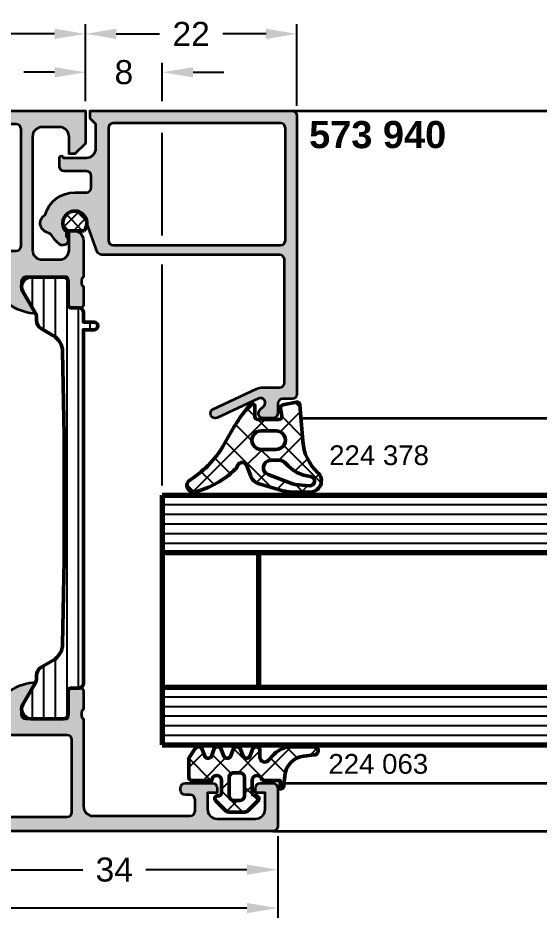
# Model space of a CAD drawing. Header units: millimetres. Extents: x 2 to 185, y 103 to 198.
# Drawn here: x 76.5 to 130.8, y 103.5 to 197.7 of the extents above; entities that cross this region are included whole.
import ezdxf

# ---------------------------------------------------------------- set-up
doc = ezdxf.new("R2010")
doc.units = ezdxf.units.MM
doc.header["$PDMODE"] = 1
doc.header["$PDSIZE"] = -0.001
for name, color, linetype, lineweight in [('S01_Bemaßung', 140, 'Continuous', 25), ('S02_Beschriftung', 40, 'Continuous', 25), ('S03_AL_Kontur', 255, 'Continuous', 35), ('S04_AL_Schraffur', 253, 'Continuous', 25), ('S05_EPDM_Kontur', 31, 'Continuous', 50), ('S06_EPDM_Schraffur', 43, 'Continuous', 25), ('S07_Isolation_Kontur', 91, 'Continuous', 50), ('S08_Isolation_Schraffur', 103, 'Continuous', 25), ('S15_Glas_Kontur', 4, 'Continuous', 70)]:
    doc.layers.add(name, color=color, linetype=linetype, lineweight=lineweight)
doc.styles.add('1_1_H_Art', font='arialbd.ttf', dxfattribs={"height": 2.825})
doc.styles.add('1_1_N_Art', font='arial.ttf', dxfattribs={"height": 2.055})
doc.styles.add('Arial', font='arial.ttf')
doc.dimstyles.new('1 zu 1', dxfattribs={"dimtxt": 2.5, "dimasz": 3.2, "dimexe": 1, "dimexo": 1, "dimgap": 1.5, "dimtad": 0, "dimdec": 1, "dimrnd": 0.5, "dimdsep": 46, "dimtxsty": 'Arial', "dimcen": 0, "dimclrd": 256, "dimclre": 256, "dimclrt": 256, "dimadec": 0, "dimazin": 0, "dimtfac": 1, "dimtdec": 1, "dimtofl": 0, "dimtmove": 0, "dimatfit": 1, "dimfxl": 1, "dimtolj": 1, "dimlwd": 25, "dimlwe": 25, "dimarcsym": 0})

# ---------------------------------------------------------------- blocks, each defined once
blk = doc.blocks.new('224063_s')
at = {"layer": 'S06_EPDM_Schraffur'}
h = blk.add_hatch(dxfattribs=at)
h.set_pattern_fill('NETZ', color=256, scale=2, angle=45, style=0)
h.set_pattern_definition([(45, (4.320099833421409e-12, 1.818989403545856e-12), (-1.414213562373095, 1.414213562373095), []), (135, (4.320099833421409e-12, 1.818989403545856e-12), (-1.414213562373095, -1.414213562373095), [])])
h.paths.add_polyline_path([(5.0094847679495, 3.818342294227651), (6.085236000004328, 3.945128000001821, 1.005856047842794), (6.093231000004273, 4.796141000001819), (3.695186160206562, 4.796141000001819, 0.2094868366643106), (1.930639566717245, 4.022909366858407), (1.323837000004332, 3.364714000001832, -0.687408682091769), (0.4525300000043202, 3.700013150313516), (0.4525300000043203, 4.519514000001819, 0.6378757550458083), (-0.2939909999956801, 4.59940900000182), (-0.6004939999956797, 3.799498000001817, -0.5769147570739377), (-1.29399099999568, 3.800261000001818), (-1.600493999995681, 4.600172000001821, 0.5768767231348246), (-2.29399099999568, 4.59940900000182), (-2.60049399999568, 3.799498000001819, -0.5769147570739347), (-3.29399099999568, 3.800261000001818), (-3.600493999995679, 4.600172000001817, 0.5768767231348269), (-4.29399099999568, 4.599409000001818), (-4.60049399999568, 3.799498000001823, -0.576919959990181), (-5.29397599999568, 3.800261000001821), (-5.60047899999568, 4.60017200000182, 0.5768760885208635), (-6.29397599999568, 4.599409000001822), (-6.947448999995683, 3.599837000001823), (-6.94744899999568, 1.597446152768239, 0.4118601971210658), (-6.649848847229139, 1.299846000001819), (-4.547469999995679, 1.299846000001819, -1), (-3.54746999999568, 1.298858248024289), (-3.54746999999568, -0.008787105263574797, -0.4649164532783466), (-3.898212754053196, -0.3044645865005782, 0.7307284619687109), (-4.161773999995802, -0.8123909999980601), (-3.120475933594172, -1.853685069182483, 0.1989118685576427), (-2.766923221593227, -2.000130999998181), (-1.128019780328598, -2.000130999998181, 0.1989118683239244), (-0.7744670686456059, -1.853685069500431), (0.2668460000043522, -0.8123759999981489, 0.7307511963891667), (0.003293423478528242, -0.3044658957444853, -0.4649253678481928), (-0.3474579999956799, -0.008789902442117416), (-0.3474579999956799, 1.298857626785266, -1), (0.65254200000432, 1.299846000001819), (2.55252100000432, 1.299846000001819), (2.55252100000432, 0.3998580000018183, 0.4151882102782498), (2.95251500000432, 0.7998520000018173), (3.030086024322536, 1.764210791182664, -0.3574582694605824)])
h.paths.add_polyline_path([(-1.14746099999568, 1.599560732747046), (-1.14746099999568, -0.2997804608543072, -0.414422944589888), (-1.647818539139398, -0.800137999998181), (-2.247139136970196, -0.800137999998181, -0.4144143522916151), (-2.74748199999568, -0.2997951369735061), (-2.747481999995679, 1.599848725597626, -0.414213562368743), (-2.247484725584057, 2.099846000001819), (-1.647746267250455, 2.099846000001819, -0.4143806302700866)], flags=16)
at = {"layer": 'S05_EPDM_Kontur'}
for points in [[(0.65254200000432, 1.299846000001819, 0.9990121152241144), (-0.3474579999956799, 1.299846000001819), (-0.3474579999956799, -0.008789902442117246, 0.4649253678481928), (0.003293423478528098, -0.3044658957444853, -0.7307511963892253), (0.2668460000043201, -0.812375999998181), (-0.7744670686456064, -1.853685069500432, -0.1989118683239242), (-1.128019780328598, -2.000130999998181), (-2.766923221593226, -2.000130999998181, -0.1989118685576425), (-3.120475933594171, -1.853685069182484), (-4.16177399999568, -0.8123909999981818, -0.7307284619689283), (-3.898212754053197, -0.304464586500578, 0.4649164532783466), (-3.54746999999568, -0.008787105263575509), (-3.54746999999568, 1.299846000001819, 0.9990127358491108), (-4.547469999995679, 1.299846000001819), (-6.647445999995681, 1.299846000001819, -0.4165708503421029), (-6.94744899999568, 1.599849000001822), (-6.947448999995682, 3.599837000001823), (-6.293975999995681, 4.59940900000182, -0.5768760885208651), (-5.60047899999568, 4.60017200000182), (-5.29397599999568, 3.80026100000182, 0.5769199599901795), (-4.600493999995681, 3.79949800000182), (-4.29399099999568, 4.599409000001819, -0.5768767231348245), (-3.600493999995681, 4.60017200000182), (-3.29399099999568, 3.800261000001819, 0.5769147570739357), (-2.600493999995679, 3.79949800000182), (-2.29399099999568, 4.59940900000182, -0.5768767231348247), (-1.60049399999568, 4.60017200000182), (-1.29399099999568, 3.800261000001818, 0.5769147570739388), (-0.6004939999956793, 3.799498000001818), (-0.2939909999956801, 4.59940900000182, -0.6378757550458082), (0.4525300000043204, 4.519514000001819), (0.4525300000043202, 3.699004000001819, 0.6866659000342986), (1.32383700000432, 3.364714000001819), (1.930639566717242, 4.022909366858404, -0.2094868366643108), (3.695186160206559, 4.796141000001819), (6.09323100000432, 4.796141000001819, -1.005856047842622), (6.085236000004323, 3.94512800000182), (5.009484767949501, 3.818342294227651, 0.3574582694605822), (3.030086024322536, 1.764210791182667), (2.95251500000432, 0.7998520000018177, -0.4151882102782499), (2.55252100000432, 0.3998580000018184), (2.55252100000432, 1.299846000001819)], [(-2.247481999995681, -0.800137999998181), (-1.64746099999568, -0.800137999998181, 0.4140042111518522), (-1.14746099999568, -0.3001379999981809), (-1.14746099999568, 1.599846000001819, 0.4140465142101968), (-1.647460999995681, 2.099846000001819), (-2.247481999995679, 2.099846000001819, 0.4142167556282234), (-2.747481999995679, 1.599846000001819), (-2.74748199999568, -0.3001379999981806, 0.4140128009583825)]]:
    blk.add_lwpolyline(points, format="xyb", close=True, dxfattribs=at)
blk = doc.blocks.new('224378_s_8')
at = {"layer": 'S06_EPDM_Schraffur'}
h = blk.add_hatch(dxfattribs=at)
h.set_pattern_fill('NETZ', color=256, scale=2, angle=45, style=0)
h.set_pattern_definition([(45, (0, 0), (-1.414213562373095, 1.414213562373095), []), (135, (0, 0), (-1.414213562373095, -1.414213562373095), [])])
edge = h.paths.add_edge_path(flags=16)
edge.add_line((-0.164506756735267, -8.898610062468471), (1.312058528250102, -9.02879505891238))
edge.add_arc((1.354402743050796, -8.548524679816852), 0.482133456175413, 264.9614060860426, 444.1942468849379)
edge.add_arc((1.788147778703211, -4.282644851878048), 3.805740779663171, 219.7107994912026, 264.19424688493814, ccw=False)
edge.add_arc((-1.831880451483197, -7.289203000000025), 0.900000000000025, 39.71079949120138, 89.99999999999888)
edge.add_line((-1.831880451483179, -6.389203), (-2.724599748853934, -6.389202999999998))
edge.add_arc((-2.724599748853935, -7.159202999999999), 0.7700000000000005, 89.99999999999993, 249.447227364939)
edge.add_line((-2.99492361832416, -7.880191908094046), (-0.4540742874858088, -8.832844875625497))
edge.add_arc((-0.06789733109976337, -7.802860721205427), 1.100000000000008, 249.4472273649386, 264.9614060860424)
edge = h.paths.add_edge_path()
edge.add_arc((-7.106222588086673, -6.603951089656411), 0.9999999999999981, 313.9554304623681, 340.5908816210754)
edge.add_arc((-5.689991462348253, -7.10293815013273), 0.501565412505601, 16.21949341422419, 160.5908816210756, ccw=False)
edge.add_line((-5.208388999999999, -6.962842), (-4.809097000000003, -8.023084999999998))
edge.add_arc((-3.530084106027413, -7.537366235916185), 1.368136214245953, 200.7948065589327, 253.1264479161749)
edge.add_line((-3.927199999999999, -8.846601), (-1.450207000000001, -9.565351))
edge.add_arc((-0.5357365995927568, -6.217129211815003), 3.470856559424161, 254.7238748318921, 269.1174250522471)
edge.add_line((-0.589198999999997, -9.687574000000001), (1.283889999999998, -9.686598))
edge.add_arc((1.381176604735675, -8.525821815111122), 1.164845927522681, 265.209141032843, 406.8529737836414)
edge.add_arc((5.597147255102664, -4.027942672077469), 5.000000000000002, 184.3739810741781, 226.8529737836415, ccw=False)
edge.add_line((0.6117098113462458, -4.409273885580231), (0.3208993940556591, -0.6072847169584201))
edge.add_arc((0.02177314743027418, -0.6301645897685859), 0.2999999999999999, 4.373981074178115, 101.4394164137661)
edge.add_line((-0.03772635278444558, -0.3361241002536238), (-1.473685988328556, -0.6266925208963805))
edge.add_arc((-1.414186488113836, -0.9207330104113427), 0.3, 101.4394164137662, 188.9325514570444)
edge.add_line((-1.71054803132498, -0.9673145057234206), (-1.581707, -1.787029))
edge.add_arc((-1.868758854211871, -1.846154545567499), 0.2930778004986527, -91.16272792492452, 11.638733974823424, ccw=False)
edge.add_line((-1.874706, -2.139172), (-4.072708, -2.139172))
edge.add_arc((-4.076622919135959, -1.843066051712089), 0.2961318274068569, 180.9848550183428, 270.7574831788943, ccw=False)
edge.add_line((-4.372711, -1.848156), (-4.372710999999999, -0.7990531064777886))
edge.add_arc((-4.672710999999999, -0.7990531064777886), 0.2999999999999998, 0, 140.7032694711882)
edge.add_arc((11.51231980934353, -14.04480510928554), 21.21423363212921, 140.7032694711885, 152.9845319991142)
edge.add_arc((-16.92463388070737, 0.6810423653327762), 10.81061697889412, 302.45192504355396, 331.91348550750234, ccw=False)
edge.add_arc((-10.76146025027532, -9.011138990564021), 0.6751606889195143, 122.4519250435539, 284.5455045181278)
edge.add_arc((-12.96178949557896, -0.5308870950376852), 9.436217759805226, 284.545504518128, 313.9554304623682)
edge = h.paths.add_edge_path(flags=16)
edge.add_line((-2.191143, -3.317181), (-3.691143, -3.317181))
edge.add_arc((-3.717307442172203, -4.287182), 0.9703538107490393, 88.45489984488933, 271.5451001551107)
edge.add_line((-3.691143, -5.257183), (-2.191143000000001, -5.257183))
edge.add_arc((-2.164978962858655, -4.287182), 0.9703537998279469, 268.4549237517581, 451.5450762482419)
at = {"layer": 'S05_EPDM_Kontur'}
for points in [[(-6.412123991510444, -7.323831036752387, 0.1167451748392793), (-6.163052804110888, -6.93626232719596, -0.7290213320469126), (-5.208388999999999, -6.962842), (-4.809097000000003, -8.023084999999998, 0.232392888354235), (-3.927199999999999, -8.846601), (-1.450207000000001, -9.565351, 0.06288641343586611), (-0.589198999999997, -9.687574000000001), (1.283889999999998, -9.686598, 0.7109508974955993), (2.177783089369847, -7.67594879900521, -0.1875016784359854), (0.6117098113462458, -4.409273885580231), (0.3208993940556591, -0.60728471695842, 0.4508106504087874), (-0.03772635278444558, -0.3361241002536238), (-1.473685988328556, -0.6266925208963805, 0.4014558848682083), (-1.71054803132498, -0.9673145057234206), (-1.581707, -1.787029, -0.4812753553426265), (-1.874706, -2.139172), (-4.072708, -2.139172, -0.41305172572927), (-4.372711, -1.848156), (-4.372710999999999, -0.7990531064777886, 0.7047904934950746), (-4.904873905330836, -0.6090520923006407, 0.05363846905389252), (-7.387100000000009, -4.40864200000001, -0.1292631261023754), (-11.12374591125531, -8.44141005878105, 0.8547870980889478), (-10.59189443223657, -9.664659754744566, 0.1290340701791967)], [(-2.191143, -3.317181), (-3.691143, -3.317181, 1.02733734596278), (-3.691143, -5.257183), (-2.191143000000001, -5.257183, 1.027336917146778)], [(-0.164506756735267, -8.898610062468471), (1.312058528250102, -9.02879505891238, 0.993327583110394), (1.403173528208197, -8.068864299882488, -0.1965703499222237), (-1.139529223543036, -6.714181455038625, 0.223018928386005), (-1.831880451483179, -6.389203), (-2.724599748853934, -6.389202999999998, 0.8349977907423911), (-2.99492361832416, -7.880191908094046), (-0.454074287485809, -8.832844875625497, 0.06779696395073043)]]:
    blk.add_lwpolyline(points, format="xyb", close=True, dxfattribs=at)
blk = doc.blocks.new('587290_s')
at = {"layer": 'S04_AL_Schraffur'}
h = blk.add_hatch(color=256, dxfattribs=at)
h.dxf.hatch_style = 1
h.paths.add_polyline_path([(-20.20000000000017, 11.6999999999997, -0.3178372451957793), (-20.40000000000018, 11.98284271247432), (-20.40000000000018, 12.41715728752508, -0.3178372451957834), (-20.20000000000019, 12.6999999999997), (-20.20000000000022, 14.59999999999966, 0.4142135623730959), (-20.50000000000026, 14.8999999999997), (-21.49000000000018, 14.89999999999968, 0.414213562373095), (-21.79000000000022, 14.59999999999964), (-21.79000000000017, 11.89999999999968, -0.4142135623730957), (-21.99000000000017, 11.69999999999967), (-26.20000000000017, 11.69999999999961, -0.4142135623730955), (-26.70000000000018, 12.1999999999996), (-26.70000000000019, 12.8999999999996), (-25.31850454237787, 15.29282032302718, 0.6105378334010382), (-25.4516520794051, 15.49933548774898, 0.2842929205727157), (-29.63288879625711, 12.30684630545194, -0.6886036573143335), (-30.56711120374326, 12.30684630545192, 0.2842929205727156), (-34.74834792059536, 15.49933548774884, 0.6105378334010355), (-34.88149545762259, 15.29282032302704), (-33.5000000000002, 12.8999999999995), (-33.50000000000019, 12.19999999999949, -0.4142135623730935), (-34.00000000000018, 11.69999999999949), (-38.21000000000016, 11.69999999999942, -0.4142135623730958), (-38.41000000000017, 11.89999999999942), (-38.41000000000022, 14.59999999999938, 0.4142135623730934), (-38.71000000000026, 14.89999999999942), (-39.70000000000017, 14.8999999999994, 0.4142135623730972), (-40.00000000000021, 14.59999999999936), (-40.00000000000018, 12.6999999999994, -0.3178372451957927), (-39.80000000000017, 12.41715728752478), (-39.80000000000017, 11.98284271247402, -0.3178372451957778), (-40.00000000000017, 11.6999999999994), (-40.00000000000018, 11.39999999999939, -0.4142135623730898), (-40.20000000000017, 11.1999999999994), (-42.00000000000016, 11.1999999999994, 0.4142135623730855), (-42.50000000000017, 10.6999999999994), (-42.50000000000018, 10.50000000000002, 0.4142135623731049), (-42.00000000000017, 10), (-33.10000000000018, 10, -0.4142135623730954), (-32.60000000000018, 9.500000000000005), (-32.60000000000017, 1.699999999999999, -0.4142135623730945), (-33.10000000000017, 1.199999999999999), (-33.5, 1.199999999999999, 0.4142135623730948), (-34, 0.7000000000000028), (-34, 0.4999999999999929, 0.414213562373095), (-33.5, -3.552713678800501e-15), (-0.4999999999999964, 3.552713678800501e-15, 0.414213562373094), (3.552713678800501e-15, 0.5000000000000036), (0, 4.499999999999999, 0.4142135623730941), (-0.5, 5.000000000000001), (-1.799999999999997, 5, 0.4142135623730951), (-2.299999999999997, 4.5), (-2.299999999999994, 4.000000000000002), (-1.299999999999983, 4.000000000000001), (-1.299999999999983, 2.299999999999999, -0.4142135623730952), (-2.299999999999983, 1.299999999999999), (-6.300000000000011, 1.299999999999995, -0.4142135623730953), (-7.300000000000011, 2.299999999999999), (-7.30000000000001, 4.000000000000002), (-6.299999999999997, 4.000000000000002), (-6.299999999999997, 4.5, 0.4142135623730951), (-6.799999999999997, 5), (-9.599999999999998, 4.999999999999998, 0.4142135623730961), (-10.1, 4.499999999999999), (-10.1, 4.300000000000001, 0.4142135623730943), (-9.6, 3.800000000000001), (-9.099999999999993, 3.799999999999999, -0.4142135623730946), (-8.599999999999994, 3.300000000000002), (-8.599999999999993, 2.100000000000001, -0.4142135623730951), (-9.099999999999993, 1.600000000000001), (-19.20000000000003, 1.6, -0.4142135623730905), (-20.20000000000003, 2.599999999999985)])
h.paths.add_polyline_path([(-21.40000000000043, 9.500000000000018), (-21.40000000000017, 2.00000000000002, -0.4142135623731053), (-21.90000000000017, 1.500000000000002), (-30.90000000000017, 1.5, -0.4142135623730952), (-31.40000000000017, 1.999999999999998), (-31.40000000000014, 9.500000000000002, -0.4142135623730939), (-30.90000000000014, 10), (-21.90000000000043, 10, -0.4142135623730847)], flags=16)
at = {"layer": 'S03_AL_Kontur'}
for points in [[(-0.4999999999999982, 5.000000000000001, -0.414213562373095), (2.220446049250313e-15, 4.500000000000001), (2.220446049250313e-15, 0.5000000000000027, -0.4142135623730951), (-0.4999999999999982, 2.081668171172169e-15), (-33.50000000000001, -4.093947403305265e-15, -0.4142135623730951), (-34, 0.4999999999999959), (-34, 0.7000000000000001, -0.4142135623730949), (-33.50000000000001, 1.2), (-33.10000000000017, 1.2, 0.4142135623730955), (-32.60000000000017, 1.700000000000001), (-32.60000000000018, 9.500000000000002, 0.414213562373095), (-33.10000000000017, 10), (-42.00000000000017, 10, -0.4142135623730963), (-42.50000000000018, 10.50000000000001), (-42.50000000000017, 10.69999999999938, -0.4142135623730924), (-42.00000000000017, 11.1999999999994), (-40.20000000000017, 11.1999999999994, 0.4142135623730983), (-40.00000000000018, 11.3999999999994), (-40.00000000000017, 11.6999999999994, 0.3178372451957788), (-39.80000000000017, 11.98284271247402), (-39.80000000000017, 12.41715728752478, 0.317837245195788), (-40.00000000000018, 12.6999999999994), (-40.00000000000021, 14.59999999999936, -0.4142135623730994), (-39.70000000000017, 14.8999999999994), (-38.71000000000026, 14.89999999999942, -0.4142135623730908), (-38.41000000000022, 14.59999999999938), (-38.41000000000017, 11.89999999999942, 0.4142135623730918), (-38.21000000000017, 11.69999999999942), (-34.00000000000018, 11.69999999999949, 0.4142135623730989), (-33.50000000000019, 12.1999999999995), (-33.5000000000002, 12.8999999999995), (-34.88149545762259, 15.29282032302703, -0.6105378334010535), (-34.74834792059536, 15.49933548774884, -0.2842929205727155), (-30.56711120374326, 12.30684630545192, 0.6886036573143335), (-29.63288879625711, 12.30684630545194, -0.2842929205727157), (-25.4516520794051, 15.49933548774898, -0.6105378334010396), (-25.31850454237787, 15.29282032302718), (-26.70000000000019, 12.8999999999996), (-26.70000000000018, 12.1999999999996, 0.4142135623730911), (-26.20000000000018, 11.69999999999961), (-21.99000000000017, 11.69999999999967, 0.4142135623731015), (-21.79000000000017, 11.89999999999968), (-21.79000000000022, 14.59999999999964, -0.4142135623730994), (-21.49000000000017, 14.89999999999968), (-20.50000000000026, 14.8999999999997, -0.4142135623730908), (-20.20000000000022, 14.59999999999966), (-20.20000000000019, 12.6999999999997, 0.317837245195784), (-20.40000000000018, 12.41715728752508), (-20.40000000000018, 11.98284271247432, 0.317837245195781), (-20.20000000000017, 11.6999999999997), (-20.20000000000003, 2.599999999999987, 0.4142135623730906), (-19.20000000000003, 1.6), (-9.099999999999993, 1.600000000000001, 0.414213562373095), (-8.599999999999993, 2.100000000000001), (-8.599999999999994, 3.300000000000001, 0.414213562373095), (-9.099999999999993, 3.799999999999999), (-9.599999999999998, 3.800000000000002, -0.4142135623730947), (-10.1, 4.300000000000001), (-10.1, 4.499999999999999, -0.414213562373095), (-9.6, 4.999999999999998), (-6.799999999999997, 5, -0.414213562373095), (-6.299999999999997, 4.5), (-6.299999999999997, 4.000000000000002), (-7.300000000000009, 4.000000000000001), (-7.300000000000011, 2.299999999999999, 0.4142135623730954), (-6.30000000000001, 1.299999999999998), (-2.299999999999984, 1.299999999999999, 0.4142135623730956), (-1.299999999999985, 2.300000000000001), (-1.299999999999986, 4.000000000000002), (-2.299999999999998, 4.000000000000002), (-2.299999999999998, 4.5, -0.414213562373095), (-1.799999999999997, 5)], [(-21.90000000000017, 1.500000000000001, 0.414213562373095), (-21.40000000000017, 2.000000000000001), (-21.40000000000043, 9.500000000000002, 0.414213562373095), (-21.90000000000043, 10), (-30.90000000000014, 10, 0.414213562373095), (-31.40000000000014, 9.5), (-31.40000000000017, 2, 0.4142135623730963), (-30.90000000000017, 1.499999999999999)]]:
    blk.add_lwpolyline(points, format="xyb", close=True, dxfattribs=at)
blk = doc.blocks.new('511130_s')
at = {"layer": 'S04_AL_Schraffur'}
h = blk.add_hatch(color=256, dxfattribs=at)
h.dxf.hatch_style = 1
edge = h.paths.add_edge_path()
edge.add_line((5.551115123125783e-16, -3.399999999999999), (-1.1, -4.500000000000001))
edge.add_line((-1.099999999999999, -4.500000000000001), (-1.699999999999999, -4.5))
edge.add_line((-1.699999999999999, -4.5), (-1.7, -2.7))
edge.add_arc((-2.7, -2.7), 1, 0, 90)
edge.add_line((-2.7, -1.7), (-4.500000000000001, -1.700000000000002))
edge.add_arc((-4.5, -2.700000000000001), 0.9999999999999991, 90.00000000000006, 180)
edge.add_line((-5.5, -2.700000000000001), (-5.5, -14.5))
edge.add_arc((-4.499999999999999, -14.5), 1.000000000000001, 179.9999999999999, 269.9999999999999)
edge.add_line((-4.500000000000001, -15.5), (-2.700000000000002, -15.5))
edge.add_arc((-2.700000000000003, -14.5), 1, 270, 360.0000000000001)
edge.add_line((-1.700000000000002, -14.5), (-1.699999999999999, -12.5))
edge.add_line((-1.699999999999999, -12.5), (-1.199999999999996, -12.5))
edge.add_arc((-1.199999999999996, -13.5), 1, 0, 90, ccw=False)
edge.add_line((-0.1999999999999963, -13.5), (-0.1999999999999968, -17.3))
edge.add_arc((-0.09999999999999384, -17.58284271247462), 0.3000000000000038, 109.471220634491, 180)
edge.add_line((-0.3999999999999968, -17.58284271247462), (-0.3999999999999951, -18.01715728752539))
edge.add_arc((-0.09999999999999548, -18.01715728752539), 0.2999999999999996, 180, 250.5287793655094)
edge.add_line((-0.1999999999999948, -18.3), (-0.1999999999999941, -20.19999999999996))
edge.add_arc((-0.5000000000000338, -20.19999999999996), 0.3000000000000397, -90, 0, ccw=False)
edge.add_line((-0.5000000000000336, -20.5), (-1.489999999999954, -20.5))
edge.add_arc((-1.489999999999954, -20.19999999999996), 0.3000000000000398, 180, 270.00000000000006, ccw=False)
edge.add_line((-1.789999999999994, -20.19999999999996), (-1.789999999999996, -17.5))
edge.add_arc((-1.989999999999996, -17.50000000000001), 0.2, 1.017777498068326e-12, 90.0000000000002)
edge.add_line((-1.989999999999996, -17.3), (-6.19999999999999, -17.3))
edge.add_arc((-6.199999999999989, -17.8), 0.5000000000000036, 90.0000000000002, 180)
edge.add_line((-6.69999999999999, -17.8), (-6.69999999999999, -18.5))
edge.add_line((-6.69999999999999, -18.5), (-5.318504542377629, -20.89282032302755))
edge.add_arc((-5.438119784648292, -20.96188021535171), 0.1381197846482999, -95.6225775507931, 30.00000000000091, ccw=False)
edge.add_arc((-4.96177675882619, -16.12339113815219), 5.000000000000004, 205.0787776641433, 264.37742244920645, ccw=False)
edge.add_arc((-10.39613192002033, -18.66657496595597), 1.000000000000001, 25.0787776641433, 143.8053270726162)
edge.add_arc((-15.2382232411738, -15.12339113815219), 5.000000000000002, 275.62257755079344, 323.8053270726163, ccw=False)
edge.add_arc((-14.7618802153517, -19.96188021535171), 0.1381197846482951, 150.0000000000003, 275.62257755079395, ccw=False)
edge.add_line((-14.88149545762236, -19.89282032302756), (-13.5, -17.5))
edge.add_line((-13.5, -17.5), (-13.5, -16.8))
edge.add_arc((-14, -16.8), 0.5000000000000018, 4.071109992273287e-13, 90)
edge.add_line((-14, -16.3), (-18.21, -16.3))
edge.add_arc((-18.21, -16.5), 0.1999999999999957, 90, 180.000000000001)
edge.add_line((-18.41, -16.5), (-18.41, -19.19999999999996))
edge.add_arc((-18.71000000000004, -19.19999999999996), 0.3000000000000398, -90, 0, ccw=False)
edge.add_line((-18.71000000000004, -19.5), (-19.69999999999996, -19.5))
edge.add_arc((-19.69999999999996, -19.19999999999996), 0.3000000000000398, 180, 270, ccw=False)
edge.add_line((-20, -19.19999999999996), (-20, -17.3))
edge.add_arc((-20.1, -17.01715728752538), 0.3000000000000021, 289.4712206344901, 360)
edge.add_line((-19.8, -17.01715728752538), (-19.8, -16.58284271247462))
edge.add_arc((-20.1, -16.58284271247462), 0.2999999999999972, 0, 70.52877936550966)
edge.add_line((-20, -16.3), (-20, -13.3))
edge.add_arc((-20.3, -13.3), 0.2999999999999972, 0, 90)
edge.add_line((-20.3, -13.00000000000001), (-27.86769096001073, -13.00000000000001))
edge.add_arc((-27.86769096001073, -13.2), 0.1999999999999993, 90, 189.0000000000005)
edge.add_line((-28.06522862812976, -13.23128689300805), (-27.5915806127587, -16.22178276747988))
edge.add_arc((-28.08542478305627, -16.3), 0.5000000000000018, -90, 8.999999999999773, ccw=False)
edge.add_line((-28.08542478305627, -16.8), (-29.6, -16.8))
edge.add_arc((-29.6, -16.6), 0.1999999999999993, 180, 270, ccw=False)
edge.add_line((-29.8, -16.6), (-29.8, -14.05))
edge.add_arc((-30, -14.05), 0.1999999999999993, 0, 90)
edge.add_line((-30, -13.85), (-31.8, -13.85))
edge.add_arc((-31.8, -13.65000000000001), 0.1999999999999957, 179.999999999999, 270, ccw=False)
edge.add_line((-32, -13.65), (-32, -8.700000000000003))
edge.add_arc((-32.525, -8.200000000000003), 0.724999999999999, 316.3971810272963, 403.6028189727036)
edge.add_line((-32, -7.700000000000004), (-32, -1.900000000000004))
edge.add_arc((-32.5, -1.900000000000005), 0.5, 1.017777498068325e-13, 90)
edge.add_line((-32.5, -1.400000000000006), (-39.5, -1.400000000000004))
edge.add_arc((-39.5, -1.900000000000004), 0.5, 90, 180)
edge.add_line((-40, -1.900000000000004), (-40, -4.000000000000005))
edge.add_arc((-40.5, -4.000000000000005), 0.5, -90, 0, ccw=False)
edge.add_line((-40.5, -4.500000000000006), (-41.99999999999999, -4.500000000000006))
edge.add_arc((-42, -4.000000000000003), 0.5000000000000036, 180.0000000000004, 270.0000000000008, ccw=False)
edge.add_line((-42.5, -4.000000000000006), (-42.5, -3.500000000000006))
edge.add_line((-42.5, -3.500000000000006), (-41.2, -3.500000000000006))
edge.add_line((-41.2, -3.500000000000006), (-41.2, -1.300000000000006))
edge.add_line((-41.2, -1.300000000000006), (-47.8, -1.300000000000006))
edge.add_line((-47.8, -1.300000000000006), (-47.8, -3.500000000000006))
edge.add_line((-47.8, -3.500000000000006), (-46.5, -3.500000000000006))
edge.add_line((-46.5, -3.500000000000006), (-46.5, -4.000000000000005))
edge.add_arc((-47, -4.000000000000005), 0.5, -90, 0, ccw=False)
edge.add_line((-47, -4.500000000000006), (-48.5, -4.500000000000006))
edge.add_arc((-48.5, -4.000000000000006), 0.5, 180, 270, ccw=False)
edge.add_line((-49, -4.000000000000006), (-49, -0.5000000000000062))
edge.add_arc((-48.5, -0.5000000000000024), 0.5, 90.0000000000008, 180.0000000000004, ccw=False)
edge.add_line((-48.50000000000001, -5.967448757360216e-15), (0, 0))
edge.add_line((0, 0), (5.551115123125783e-16, -3.399999999999999))
edge = h.paths.add_edge_path(flags=16)
edge.add_arc((-29.7, -1.9), 0.4999999999999982, 90, 180.0000000000002)
edge.add_line((-30.2, -1.900000000000002), (-30.2, -11.85))
edge.add_arc((-29.9, -11.85), 0.2999999999999972, 180, 270)
edge.add_line((-29.9, -12.15), (-29.70919107027986, -12.15000000000001))
edge.add_arc((-29.70919107027986, -11.85000000000002), 0.2999999999999883, 270.0000000000007, 310.0000000000018)
edge.add_line((-29.5163547873739, -12.0798133329357), (-29.14464419713559, -11.76791111376205))
edge.add_arc((-27.85906897776252, -13.3), 1.999999999999998, 90.00000000000011, 129.9999999999999, ccw=False)
edge.add_line((-27.85906897776252, -11.30000000000001), (-19.6, -11.30000000000001))
edge.add_arc((-19.6, -12.30000000000001), 1, 0, 90, ccw=False)
edge.add_line((-18.6, -12.30000000000001), (-18.6, -14.1))
edge.add_arc((-18.1, -14.1), 0.5, 180, 270)
edge.add_line((-18.1, -14.6), (-7.200000000000003, -14.6))
edge.add_arc((-7.200000000000001, -14.1), 0.5, 269.9999999999999, 360)
edge.add_line((-6.700000000000001, -14.1), (-6.699999999999999, -1.900000000000002))
edge.add_arc((-7.199999999999999, -1.900000000000001), 0.5, 0, 90)
edge.add_line((-7.199999999999999, -1.400000000000001), (-29.7, -1.400000000000002))
at = {"layer": 'S03_AL_Kontur'}
for points in [[(5.551115123125783e-16, -3.399999999999999), (-1.099999999999999, -4.500000000000001), (-1.699999999999999, -4.5), (-1.7, -2.7, 0.414213562373095), (-2.7, -1.7), (-4.500000000000001, -1.700000000000002, 0.414213562373095), (-5.5, -2.700000000000001), (-5.5, -14.5, 0.414213562373095), (-4.500000000000001, -15.5), (-2.700000000000002, -15.5, 0.414213562373095), (-1.700000000000002, -14.5), (-1.699999999999999, -12.5), (-1.199999999999996, -12.5, -0.414213562373095), (-0.1999999999999963, -13.5), (-0.1999999999999968, -17.3, 0.3178372451957812), (-0.3999999999999968, -17.58284271247462), (-0.3999999999999951, -18.01715728752539, 0.3178372451957824), (-0.1999999999999948, -18.3), (-0.1999999999999941, -20.19999999999996, -0.4142135623730951), (-0.5000000000000336, -20.5), (-1.489999999999954, -20.5, -0.414213562373095), (-1.789999999999994, -20.19999999999996), (-1.789999999999996, -17.5, 0.414213562373095), (-1.989999999999996, -17.3), (-6.19999999999999, -17.3, 0.414213562373095), (-6.69999999999999, -17.8), (-6.69999999999999, -18.5), (-5.318504542377629, -20.89282032302755, -0.6105378334010336), (-5.451652079404859, -21.09933548774936, -0.2646719147936072), (-9.490406059821304, -18.24271099465534, 0.5699652493473596), (-11.20314714021257, -18.07604432798868, -0.2133901248928144), (-14.74834792059513, -20.09933548774936, -0.6105378334010351), (-14.88149545762236, -19.89282032302756), (-13.5, -17.5), (-13.5, -16.8, 0.4142135623730937), (-14, -16.3), (-18.21, -16.3, 0.414213562373095), (-18.41, -16.5), (-18.41, -19.19999999999996, -0.414213562373095), (-18.71000000000004, -19.5), (-19.69999999999996, -19.5, -0.414213562373095), (-20, -19.19999999999996), (-20, -17.3, 0.3178372451957844), (-19.8, -17.01715728752538), (-19.8, -16.58284271247462, 0.3178372451957838), (-20, -16.3), (-20, -13.3, 0.414213562373095), (-20.3, -13.00000000000001), (-27.86769096001073, -13.00000000000001, 0.4610063144273195), (-28.06522862812976, -13.23128689300805), (-27.5915806127587, -16.22178276747988, -0.4610063144273173), (-28.08542478305627, -16.8), (-29.6, -16.8, -0.414213562373095), (-29.8, -16.6), (-29.8, -14.05, 0.414213562373095), (-30, -13.85), (-31.8, -13.85, -0.4142135623731015), (-32, -13.65), (-32, -8.700000000000003, 0.4000000000000009), (-32, -7.700000000000004), (-32, -1.900000000000004, 0.414213562373095), (-32.5, -1.400000000000006), (-39.5, -1.400000000000004, 0.414213562373095), (-40, -1.900000000000004), (-40, -4.000000000000005, -0.414213562373095), (-40.5, -4.500000000000006), (-41.99999999999999, -4.500000000000006, -0.414213562373095), (-42.5, -4.000000000000006), (-42.5, -3.500000000000006), (-41.2, -3.500000000000006), (-41.2, -1.300000000000006), (-47.8, -1.300000000000006), (-47.8, -3.500000000000006), (-46.5, -3.500000000000006), (-46.5, -4.000000000000005, -0.414213562373095), (-47, -4.500000000000006), (-48.5, -4.500000000000006, -0.414213562373095), (-49, -4.000000000000006), (-49, -0.500000000000006, -0.414213562373095), (-48.50000000000001, -5.967448757360216e-15), (0, 0)], [(-29.7, -1.400000000000002, 0.414213562373095), (-30.2, -1.900000000000002), (-30.2, -11.85, 0.414213562373095), (-29.9, -12.15), (-29.70919107027986, -12.15000000000001, 0.1763269807084703), (-29.5163547873739, -12.0798133329357), (-29.14464419713559, -11.76791111376205, -0.1763269807084643), (-27.85906897776252, -11.30000000000001), (-19.6, -11.30000000000001, -0.414213562373095), (-18.6, -12.30000000000001), (-18.6, -14.1, 0.414213562373095), (-18.1, -14.6), (-7.200000000000002, -14.6, 0.414213562373095), (-6.700000000000001, -14.1), (-6.699999999999999, -1.900000000000002, 0.414213562373095), (-7.199999999999999, -1.400000000000001)]]:
    blk.add_lwpolyline(points, format="xyb", close=True, dxfattribs=at)
blk = doc.blocks.new('30065155_s')
at = {"layer": 'S08_Isolation_Schraffur'}
h = blk.add_hatch(dxfattribs=at)
h.set_pattern_fill('LINIE', color=256, scale=1.2, angle=90)
h.set_pattern_definition([(90, (-1.77635683940025e-14, 23.5), (-1.2, 7.347880794884119e-17), [])])
h.paths.add_polyline_path([(-2.220446049250313e-14, 30.8, -0.4142135623730949), (-0.5000000000000242, 30.3), (-7.900000000000016, 30.3, -0.4627606305581523), (-8.097353419466575, 30.53242881164731), (-7.606616451333625, 33.5189279708817, 0.4627606305581504), (-8.100000000000017, 34.09999999999999), (-9.600000000000021, 34.09999999999999, 0.414213562373095), (-9.800000000000018, 33.9), (-9.800000000000018, 31.35, -0.4142135623730952), (-10.00000000000002, 31.15), (-11.80000000000002, 31.15, 0.4142135623730899), (-12.00000000000002, 30.95), (-12.00000000000002, 29.45, 0.414213562373096), (-11.50000000000001, 28.95), (-10.10000000000002, 28.95, -0.4142135623730935), (-9.800000000000018, 28.65), (-9.800000000000018, 27.25, -0.4142135623730951), (-10.10000000000002, 26.95), (-11.10000000000002, 26.95, 0.4142135623731051), (-11.60000000000002, 26.44999999999998), (-11.59999999999998, 25.42970143555172, 0.01077801175281386), (-9.871719299123669, 9.31386104999251, 0.3459938938897501), (-8.900000000000018, 8.549999999999997), (-0.5000000000000155, 8.549999999999997, -0.4142135623730929), (-1.554312234475219e-14, 8.05), (0, 3.710000000000001, 0.4142135623730986), (0.500000000000003, 3.210000000000001), (1.299999999999995, 3.210000000000008, -0.4142135623730996), (1.6, 2.910000000000004), (1.600000000000002, 0.5100000000000051, 0.414213562373097), (2.099999999999997, 0.01000000000000512), (5.443449007382988, 0.00999999999999801, 0.577350269189627), (6.309474411167426, 1.509999999999998), (4.899999999999984, 3.951281292110224), (4.900000000000055, 4.53149545762227, 0.267949192431155), (4.400000000000054, 5.397520861406832), (3.177775011444871, 6.103172787559444, -0.2627698868176775), (2.178149590281433, 7.796517329008065), (1.999999999999986, 16.99999999999998), (1.999999999999986, 29.99999999999999), (2.185726456641185, 36.31469952580095, -0.4056275268475895), (2.68551033387336, 36.8), (4.799999999999981, 36.8, 0.4142135623730951), (5.299999999999981, 37.3), (5.299999999999981, 38.8, 0.4142135623730951), (4.79999999999998, 39.3), (4.199999999999982, 39.3, -1), (4.199999999999982, 41.3), (4.400000000000055, 41.3, 0.4142135623731172), (4.900000000000055, 41.80000000000003), (4.899999999999959, 43.0487187078898), (6.309474411167392, 45.48999999999999, 0.5773502691896271), (5.443449007382958, 46.98999999999999), (2.099999999999973, 46.98999999999999, 0.4142135623730944), (1.599999999999974, 46.48999999999999), (1.599999999999969, 44.09, -0.4142135623730904), (1.299999999999971, 43.79), (0.4999999999999692, 43.78999999999999, 0.4142135623730931), (-2.775557561562891e-14, 43.28999999999999), (-1.98729921407903e-14, 40.78989794855664, -0.4082482904638645), (-1.98729921407903e-14, 39.81010205144337)])
h.paths.add_polyline_path([(-0.5000000000000053, 28.5, -0.4142135623730951), (-5.329070518200751e-15, 28), (-3.996802888650564e-15, 12.64918445417767, -0.7805831932101502), (-0.3764253732035361, 12.55498207793379), (-7.800000000000006, 26.45810189569857), (-7.800000000000004, 28, -0.4142135623730951), (-7.300000000000004, 28.5)], flags=16)
h.paths.add_polyline_path([(-8.827505049255977, 24.9855059406097), (-1.27675214585978, 10.84420237624388, -0.566348922232837), (-1.453177519063316, 10.55), (-8.177032075798426, 10.55000000000005, -0.3782394917421361), (-8.67317037171468, 10.98797749339613, -0.008221414753644544), (-10.00000000000002, 23.23444553569187), (-10.00000000000002, 24.75, -0.4142135623730952), (-9.50000000000002, 25.25), (-9.268568482264817, 25.25, -0.2768547107300964)], flags=16)
at = {"layer": 'S07_Isolation_Kontur'}
for points in [[(-0.5000000000000226, 30.3, 0.4142135623730951), (-2.213507155346406e-14, 30.8), (-1.982956271599049e-14, 39.81010205144337, 0.4082482904638645), (-1.984523656517467e-14, 40.78989794855664), (-2.775557561562891e-14, 43.28999999999999, -0.4142135623730937), (0.4999999999999738, 43.78999999999999), (1.299999999999971, 43.79, 0.414213562373095), (1.599999999999969, 44.09), (1.599999999999974, 46.48999999999999, -0.414213562373095), (2.099999999999972, 46.98999999999999), (5.443449007382956, 46.98999999999999, -0.5773502691896266), (6.309474411167394, 45.48999999999999), (4.966987298107751, 43.16474411167425, 0.1316524975873954), (4.89999999999997, 42.91474411167425), (4.900000000000055, 41.8, -0.414213562373095), (4.400000000000055, 41.3), (4.199999999999982, 41.3, 0.9999999999999999), (4.199999999999982, 39.3), (4.799999999999979, 39.3, -0.414213562373095), (5.299999999999981, 38.8), (5.299999999999981, 37.3, -0.414213562373095), (4.799999999999981, 36.8), (2.685510333873363, 36.8, 0.4056275268475899), (2.185726456641186, 36.31469952580095), (1.999999999999987, 30), (1.999999999999987, 17.00967747277418, 0.004838623101273794), (2.000187289418271, 16.99032433971405), (2.178149590281433, 7.796517329008065, 0.2627698868176761), (3.177775011444865, 6.103172787559451), (4.400000000000055, 5.397520861406825, -0.2679491924311225), (4.900000000000055, 4.531495457622388), (4.900000000000001, 4.085255888325758, 0.1316524975873951), (4.966987298107782, 3.835255888325758), (6.309474411167425, 1.509999999999998, -0.5773502691896273), (5.443449007382987, 0.00999999999999801), (2.100000000000001, 0.01000000000000156, -0.414213562373095), (1.600000000000003, 0.509999999999998), (1.6, 2.910000000000004, 0.414213562373095), (1.3, 3.210000000000004), (0.4999999999999993, 3.210000000000001, -0.4142135623730963), (0, 3.710000000000001), (-1.554312234475219e-14, 8.049999999999997, 0.414213562373095), (-0.5000000000000155, 8.549999999999997), (-8.900000000000016, 8.549999999999995, -0.3996375341443293), (-9.898749217771925, 9.499999999999995, 0.01941759881094676), (-9.905638649432065, 9.577334852630903, -0.01060136377192211), (-11.59999999999998, 25.42970143555261), (-11.60000000000002, 26.45, -0.4142135623730947), (-11.10000000000002, 26.95), (-10.10000000000002, 26.95, 0.414213562373095), (-9.800000000000018, 27.25), (-9.800000000000018, 28.65, 0.414213562373095), (-10.10000000000002, 28.95), (-11.50000000000002, 28.95, -0.414213562373095), (-12.00000000000002, 29.45), (-12.00000000000002, 30.95, -0.414213562373095), (-11.80000000000002, 31.15), (-10.00000000000002, 31.15, 0.414213562373095), (-9.800000000000018, 31.35), (-9.800000000000018, 33.9, -0.414213562373095), (-9.60000000000002, 34.09999999999999), (-8.10000000000002, 34.09999999999999, -0.4627606305581495), (-7.606616451333625, 33.5189279708817), (-8.097353419466573, 30.53242881164732, 0.4627606305581503), (-7.900000000000018, 30.3)], [(-5.204170427930421e-15, 28, 0.414213562373095), (-0.5000000000000054, 28.5), (-7.300000000000004, 28.5, 0.414213562373095), (-7.800000000000004, 28), (-7.800000000000006, 26.58322945477114, 0.1232274951412248), (-7.74106343300884, 26.34772351416144), (-0.3764253732035361, 12.55498207793379, 0.7805831932101499), (-3.95516952522712e-15, 12.64918445417767)], [(-9.50000000000002, 25.25, 0.4142135623730952), (-10.00000000000002, 24.75), (-10.00000000000002, 23.23444553569198, 0.008221414753644633), (-8.673170371714622, 10.98797749339612, 0.3782394917421046), (-8.177032075798412, 10.55000000000005), (-1.453177519063313, 10.55, 0.5663489222328337), (-1.27675214585978, 10.84420237624388), (-8.82750504925598, 24.9855059406097, 0.2768547107300935), (-9.268568482264813, 25.25)]]:
    blk.add_lwpolyline(points, format="xyb", close=True, dxfattribs=at)
blk = doc.blocks.new('662011_s')
blk.add_blockref('30065155_s', (0, 0))
blk = doc.blocks.new('662013_s')
at = {"layer": 'S08_Isolation_Schraffur'}
h = blk.add_hatch(dxfattribs=at)
h.set_pattern_fill('LINIE', color=256, scale=1.2, angle=90)
h.set_pattern_definition([(90, (2.220446049250313e-15, 23), (-1.2, 7.347880794884119e-17), [])])
h.paths.add_polyline_path([(-1.600000000000001, 43.08999999999999), (-1.600000000000001, 45.48999999999999, 0.4142135623730947), (-2.100000000000002, 45.98999999999999), (-5.443449007382995, 45.98999999999999, 0.577350269189627), (-6.309474411167431, 44.49), (-4.900000000000005, 42.0487187078898), (-4.9, 41.48817727574204, 0.26794919243112), (-4.400000000000001, 40.62215187195761), (-3.176697974912126, 39.9158781184729, -0.2625177792662511), (-2.177109957278752, 38.22441991782961), (-1.999999999999964, 29.49999999999999), (-1.999999999999964, 16.5), (-2.177109957278752, 7.775580082170372, -0.2625177792662514), (-3.176697974912128, 6.084121881527082), (-4.400000000000002, 5.37784812804238, 0.357165459448139), (-4.919068619792925, 4.222022139762714, -0.2028824626428911), (-4.966987298107782, 3.835255888325761), (-6.309474411167424, 1.509999999999998, 0.5773502691896265), (-5.443449007382989, 0.00999999999999801), (-2.099999999999999, 0.00999999999999801, 0.4142135623730957), (-1.6, 0.509999999999998), (-1.600000000000001, 2.909999999999997, -0.4142135623730964), (-1.299999999999998, 3.210000000000001), (-0.4999999999999991, 3.210000000000001, 0.4142135623730958), (0, 3.710000000000001), (1.77635683940025e-15, 40.49999999999999), (1.100000000000005, 40.5, 1), (1.100000000000004, 41.3), (8.881784197001252e-16, 41.3), (-1.332267629550188e-15, 42.28999999999999, 0.4142135623730945), (-0.5000000000000004, 42.78999999999999), (-1.3, 42.78999999999999, -0.4142135623730913)])
at = {"layer": 'S07_Isolation_Kontur'}
blk.add_lwpolyline([(1.100000000000002, 40.5), (1.387778780781446e-15, 40.49999999999999), (0, 3.710000000000003, -0.4142135623730964), (-0.5000000000000003, 3.209999999999999), (-1.299999999999999, 3.209999999999999, 0.414213562373095), (-1.6, 2.909999999999998), (-1.6, 0.51, -0.414213562373095), (-2.099999999999998, 0.01000000000000001), (-5.443449007382988, 0.01000000000000001, -0.5773502691896236), (-6.309474411167427, 1.509999999999993), (-4.966987298107785, 3.835255888325756, 0.1316524975873964), (-4.900000000000002, 4.085255888325756), (-4.900000000000002, 4.511822724257941, -0.2679491924311226), (-4.400000000000004, 5.377848128042382), (-3.176697974912129, 6.08412188152708, 0.2625177792662515), (-2.177109957278752, 7.775580082170372), (-1.999999999999964, 16.5), (-1.999999999999964, 29.5), (-2.177109957278752, 38.22441991782961, 0.2625177792662515), (-3.176697974912129, 39.9158781184729), (-4.400000000000002, 40.62215187195761, -0.2679491924311225), (-4.9, 41.48817727574205), (-4.900000000000004, 41.91474411167424, 0.1316524975873954), (-4.966987298107785, 42.16474411167424), (-6.309474411167427, 44.48999999999999, -0.5773502691896291), (-5.443449007382995, 45.98999999999999), (-2.100000000000004, 45.98999999999999, -0.4142135623730898), (-1.600000000000001, 45.48999999999999), (-1.600000000000001, 43.08999999999999, 0.4142135623730908), (-1.300000000000001, 42.78999999999999), (-0.5000000000000016, 42.78999999999999, -0.4142135623730963), (-1.110223024625157e-15, 42.28999999999999), (1.378752577329209e-15, 41.3), (1.100000000000002, 41.3, -0.9999999999999999)], format="xyb", close=True, dxfattribs=at)
blk = doc.blocks.new('575780_s')
for name, p in [('511130_s', (19, 75)), ('662011_s', (-1.000000000000171, 11.6999999999994)), ('662013_s', (18.8, 11.69999999999964)), ('587290_s', (39, 0))]:
    blk.add_blockref(name, p)
blk = doc.blocks.new('244511_s_2')
at = {"layer": 'S06_EPDM_Schraffur'}
h = blk.add_hatch(dxfattribs=at)
h.set_pattern_fill('NETZ', color=256, angle=45)
h.set_pattern_definition([(45, (0, 0), (-0.7071067811865475, 0.7071067811865476), []), (135, (0, 0), (-0.7071067811865476, -0.7071067811865475), [])])
h.paths.add_polyline_path([(-0.8000000000000002, 0.9604686356149273), (-0.8000000000000002, -0.960468635614927, 2.134374745810951)])
at = {"layer": 'S05_EPDM_Kontur'}
blk.add_lwpolyline([(-0.8000000000000002, -0.9604686356149271), (-0.8000000000000002, 0.9604686356149271, -2.134374745810951)], format="xyb", close=True, dxfattribs=at)
blk = doc.blocks.new('573940_s')
at = {"layer": 'S04_AL_Schraffur'}
h = blk.add_hatch(color=256, dxfattribs=at)
h.dxf.hatch_style = 1
h.paths.add_polyline_path([(0.4999999999999964, 22, 0.4142135623730951), (0, 21.5), (0, 0.5), (0.8000000000000007, 0.4999999999999964), (1.399999999999991, 1.100000000000001), (3.900000000000002, 1.100000000000001, -0.4142135623730951), (4.900000000000002, 0.1000000000000014), (4.900000000000002, -2.300000000000001, 1), (4.900000000000002, -2.699999999999999), (5.800000000000001, -2.699999999999999, 0.4142135623730951), (6.300000000000001, -2.199999999999999), (6.300000000000006, 0.1000000000000014, -0.4142135623730951), (6.800000000000004, 0.6000000000000014), (8, 0.6000000000000014, -0.4142135623730951), (8.5, 0.1000000000000014), (8.5, -1.099999999999998, 0.3348749598846482), (10.82105496264089, -4.176923076923082, 0.6691373513853219), (12.65949349850255, -3.981730769230733, -0.1871225890724398), (13.10034186267938, -3.408471933471876, 0.1036124226643165), (13.90909090909092, -2.652390851355285, 0.154347130187007), (14, -2.364911064067286, 0.7842017809769407), (13.1, -2), (12.56746757864487, -2, -1.481801024427353), (11.70000000000001, 0.1500000000000021), (14.67101007166283, 1.231359231790368, 0.3152987888789837), (15, 1.701205542183324), (15.00000000000001, 20.2, -0.4142135623730951), (15.50000000000001, 20.7), (28.3, 20.70000000000001, -0.4142135623730951), (28.8, 20.20000000000001), (28.8, 18.439609887764, 0.109517811683241), (28.94053831944502, 17.80568249515295), (31.04684610425517, 13.28869087390441, 1), (31.95315389240508, 13.71130913325774), (29.94990235896572, 18.00729591023983, -0.839099631177284), (30.73550936257563, 18.55738385623783), (31.14644660940673, 18.14644660940673, 0.668178637919302), (32.00000000000001, 18.5), (32, 19.5, 0.414213562373093), (31.5, 20), (30.5, 20, -0.4142135623730951), (30, 20.5), (30, 21.5, 0.4142135623730951), (29.5, 22)])
h.paths.add_polyline_path([(14, 20.3), (14, 2.900000000000002, -0.4142135623730945), (13.5, 2.400000000000002), (1.800000000000001, 2.399999999999999, -0.4142135623730951), (1.300000000000001, 2.899999999999999), (1.300000000000008, 20.3, -0.414213562373095), (1.800000000000004, 20.8), (13.5, 20.8, -0.4142135623730935)], flags=16)
at = {"layer": 'S03_AL_Kontur'}
for points in [[(13.10034186267939, -3.408471933471876, 0.1871225890724411), (12.65949349850255, -3.981730769230736, -0.6691373513853248), (10.82105496264088, -4.176923076923078, -0.3348749598846475), (8.5, -1.099999999999999), (8.5, 0.1000000000000004, 0.4142135623730951), (8, 0.600000000000001), (6.800000000000002, 0.6000000000000002, 0.414213562373095), (6.300000000000003, 0.1000000000000004), (6.300000000000001, -2.2, -0.414213562373095), (5.800000000000001, -2.7), (4.900000000000001, -2.7, -0.9999999999999999), (4.900000000000001, -2.3), (4.900000000000001, 0.1000000000000001, 0.4142135623730951), (3.900000000000001, 1.100000000000001), (1.399999999999995, 1.1), (0.8000000000000002, 0.5000000000000001), (3.061616997868383e-17, 0.5), (1.316495309083405e-15, 21.50000000000001, -0.414213562373095), (0.5000000000000017, 22), (29.5, 22, -0.414213562373095), (30, 21.5), (30, 20.5, 0.414213562373095), (30.5, 20), (31.50000000000001, 20, -0.414213562373095), (32, 19.5), (32.00000000000001, 18.5, -0.668178637919298), (31.14644660940673, 18.14644660940672), (30.73550936257563, 18.55738385623783, 0.8390996311772799), (29.94990235896572, 18.00729591023983), (31.95315389351833, 13.71130913087036, -0.9999999894632878), (31.04684610648167, 13.28869086912966), (28.94053831944502, 17.80568249515295, -0.1095178116832409), (28.8, 18.439609887764), (28.8, 20.20000000000001, 0.414213562373095), (28.3, 20.70000000000001), (15.50000000000001, 20.7, 0.414213562373095), (15.00000000000001, 20.2), (15, 1.701205542183323, -0.3152987888789837), (14.67101007166283, 1.231359231790368), (11.7, 0.1500000000000005, 1.481801024427348), (12.56746757864487, -2), (13.1, -2, -0.7207592200561251), (14, -2.300000000000002), (14, -2.364911064067285, -0.1543471301870135), (13.90909090909092, -2.652390851355297, -0.1036124226643151)], [(13.5, 2.400000000000002, 0.414213562373095), (14, 2.900000000000002), (14, 20.3, 0.414213562373095), (13.5, 20.8), (1.800000000000001, 20.8, 0.414213562373095), (1.300000000000003, 20.3), (1.3, 2.9, 0.414213562373095), (1.800000000000001, 2.4)]]:
    blk.add_lwpolyline(points, format="xyb", close=True, dxfattribs=at)
at = {"rotation": 180}
blk.add_blockref('244511_s_2', (11.7, -1.099999999999999), dxfattribs=at)
blk = doc.blocks.new('*D74')
at = {"layer": 'Defpoints', "color": 0, "transparency": 16777216}
for p in [(103.5117624247655, 113.5928696694294), (7.511762424763731, 113.0929526594772), (103.5117624247655, 105.0929309026689)]:
    blk.add_point(p, dxfattribs=at)
at = {"layer": 'S01_Bemaßung', "lineweight": 25, "transparency": 16777216}
for p, q in [((103.5117624247655, 112.5928696694294), (103.5117624247655, 104.0929309026689)), ((7.511762424763731, 112.0929526594772), (7.51176242476373, 104.0929309026689)), ((10.71176242476373, 105.0929309026689), (52.22202845477825, 105.0929309026689)), ((100.3117624247655, 105.0929309026689), (58.80149639475097, 105.0929309026689))]:
    blk.add_line(p, q, dxfattribs=at)
at = {"layer": 'S01_Bemaßung', "transparency": 16777216}
for points in [[(10.71176242476373, 105.6262642360023), (10.71176242476373, 104.5595975693356), (7.51176242476373, 105.0929309026689)], [(100.3117624247655, 105.6262642360023), (100.3117624247655, 104.5595975693356), (103.5117624247655, 105.0929309026689)]]:
    blk.add_solid(points, dxfattribs=at)
at = {"layer": 'S01_Bemaßung', "transparency": 16777216, "insert": (55.51176242476461, 105.0929309026689), "char_height": 2.5, "attachment_point": 5, "style": 'Arial'}
blk.add_mtext('\\A1;96', dxfattribs=at)
blk = doc.blocks.new('*D76')
at = {"layer": 'Defpoints', "color": 0, "transparency": 16777216}
for p in [(69.5117624247655, 113.5928696694294), (103.5117624247655, 113.5928696694294), (103.5117624247655, 109.0929523614404)]:
    blk.add_point(p, dxfattribs=at)
at = {"layer": 'S01_Bemaßung', "lineweight": 25, "transparency": 16777216}
for p, q in [((69.5117624247655, 112.5928696694294), (69.5117624247655, 108.0929523614404)), ((103.5117624247655, 112.5928696694294), (103.5117624247655, 108.0929523614404)), ((72.7117624247655, 109.0929523614404), (83.22714441657996, 109.0929523614404)), ((100.3117624247655, 109.0929523614404), (89.79638043295103, 109.0929523614404))]:
    blk.add_line(p, q, dxfattribs=at)
at = {"layer": 'S01_Bemaßung', "transparency": 16777216}
for points in [[(72.7117624247655, 109.6262856947737), (72.7117624247655, 108.5596190281071), (69.5117624247655, 109.0929523614404)], [(100.3117624247655, 109.6262856947737), (100.3117624247655, 108.5596190281071), (103.5117624247655, 109.0929523614404)]]:
    blk.add_solid(points, dxfattribs=at)
at = {"layer": 'S01_Bemaßung', "transparency": 16777216, "insert": (86.5117624247655, 109.0929523614404), "char_height": 2.5, "attachment_point": 5, "style": 'Arial'}
blk.add_mtext('\\A1;34', dxfattribs=at)
blk = doc.blocks.new('*D81')
at = {"layer": 'Defpoints', "color": 0, "transparency": 16777216}
for p in [(83.51176242476342, 196.0929526594769), (83.51176242476342, 188.0929526594772), (34.51176242476342, 187.5929526594772)]:
    blk.add_point(p, dxfattribs=at)
at = {"layer": 'S01_Bemaßung', "lineweight": 25, "transparency": 16777216}
for p, q in [((34.51176242476342, 188.5929526594772), (34.51176242476342, 197.0929526594769)), ((83.51176242476342, 189.0929526594772), (83.51176242476342, 197.0929526594769)), ((37.71176242476342, 196.0929526594769), (55.66831085586847, 196.0929526594769)), ((80.31176242476342, 196.0929526594769), (62.35521399365837, 196.0929526594769))]:
    blk.add_line(p, q, dxfattribs=at)
at = {"layer": 'S01_Bemaßung', "transparency": 16777216}
for points in [[(37.71176242476342, 196.6262859928103), (37.71176242476342, 195.5596193261436), (34.51176242476342, 196.0929526594769)], [(80.31176242476342, 196.6262859928103), (80.31176242476342, 195.5596193261436), (83.51176242476342, 196.0929526594769)]]:
    blk.add_solid(points, dxfattribs=at)
at = {"layer": 'S01_Bemaßung', "transparency": 16777216, "insert": (59.01176242476342, 196.0929526594769), "char_height": 2.5, "attachment_point": 5, "style": 'Arial'}
blk.add_mtext('\\A1;49', dxfattribs=at)
blk = doc.blocks.new('*D82')
at = {"layer": 'Defpoints', "color": 0, "transparency": 16777216}
for p in [(91.51281740731292, 192.0929526594769), (83.51176242476342, 188.0929526594772), (91.51281740731292, 148.0927238880953)]:
    blk.add_point(p, dxfattribs=at)
at = {"layer": 'S01_Bemaßung', "lineweight": 25, "transparency": 16777216}
for p, q in [((83.51176242476342, 189.0929526594772), (83.51176242476342, 193.0929526594769)), ((91.51281740731292, 189.0928696694294), (91.51281740731292, 193.0929526594769)), ((80.31176242476342, 192.0929526594769), (77.11176242476341, 192.0929526594769)), ((94.71281740731293, 192.0929526594769), (97.91281740731293, 192.0929526594769)), ((91.51281740731292, 175.0928696694294), (91.51281740731292, 185.7928696694294)), ((91.51281740731292, 149.0927238880953), (91.51281740731292, 172.0928696694294))]:
    blk.add_line(p, q, dxfattribs=at)
at = {"layer": 'S01_Bemaßung', "transparency": 16777216}
for points in [[(80.31176242476342, 192.6262859928103), (80.31176242476342, 191.5596193261436), (83.51176242476342, 192.0929526594769)], [(94.71281740731293, 192.6262859928103), (94.71281740731293, 191.5596193261436), (91.51281740731292, 192.0929526594769)]]:
    blk.add_solid(points, dxfattribs=at)
at = {"layer": 'S01_Bemaßung', "transparency": 16777216, "insert": (87.51228991603817, 192.0929526594769), "char_height": 2.5, "attachment_point": 5, "style": 'Arial'}
blk.add_mtext('\\A1;8', dxfattribs=at)
blk = doc.blocks.new('*D83')
at = {"layer": 'Defpoints', "color": 0, "transparency": 16777216}
for p in [(105.5117624247655, 196.0929526594769), (83.5117624247655, 188.0928696694294), (105.5117624247655, 187.5928696694294)]:
    blk.add_point(p, dxfattribs=at)
at = {"layer": 'S01_Bemaßung', "lineweight": 25, "transparency": 16777216}
for p, q in [((83.5117624247655, 189.0928696694294), (83.5117624247655, 197.0929526594769)), ((105.5117624247655, 188.5928696694294), (105.5117624247655, 197.0929526594769)), ((86.7117624247655, 196.0929526594769), (91.21264919147764, 196.0929526594769)), ((102.3117624247655, 196.0929526594769), (97.81087565805335, 196.0929526594769))]:
    blk.add_line(p, q, dxfattribs=at)
at = {"layer": 'S01_Bemaßung', "transparency": 16777216}
for points in [[(86.7117624247655, 196.6262859928103), (86.7117624247655, 195.5596193261436), (83.5117624247655, 196.0929526594769)], [(102.3117624247655, 196.6262859928103), (102.3117624247655, 195.5596193261436), (105.5117624247655, 196.0929526594769)]]:
    blk.add_solid(points, dxfattribs=at)
at = {"layer": 'S01_Bemaßung', "transparency": 16777216, "insert": (94.5117624247655, 196.0929526594769), "char_height": 2.5, "attachment_point": 5, "style": 'Arial'}
blk.add_mtext('\\A1;22', dxfattribs=at)

msp = doc.modelspace()

# ---------------------------------------------------------------- linework, layer by layer
at = {"layer": 'S02_Beschriftung'}
for p, q in [((91.51281740731292, 147.0927238880953), (171.4212991042238, 147.0927238880953)), ((91.51281740731292, 146.0927238880953), (171.421298508147, 146.0927238880953)), ((91.51281740731292, 145.0927238880953), (171.4212979120701, 145.0927238880953)), ((91.51281740731292, 144.0927238880953), (171.4212973159933, 144.0927238880953)), ((91.51281740731292, 143.0927238880953), (171.4212967199165, 143.0927238880953)), ((91.51281740731292, 127.0927238880953), (171.421287182687, 127.0927238880953)), ((91.51281740731292, 126.0927238880953), (171.4212865866102, 126.0927238880953)), ((91.51281740731292, 125.0927238880953), (171.4212859905334, 125.0927238880953)), ((91.51281740731292, 124.0927238880953), (171.4212853944564, 124.0927238880953)), ((91.51281740731292, 123.0927238880953), (171.4212847983796, 123.0927238880953))]:
    msp.add_line(p, q, dxfattribs=at)
at = {"layer": 'S03_AL_Kontur'}
for p, q in [((105.0117624247655, 188.0928696694294), (171.4213235434612, 188.0928696694296)), ((102.5117624247655, 156.0928696694294), (103.0117624247655, 156.0928696694294)), ((105.939534572731, 156.0928696694294), (171.394687299843, 156.0928696694294)), ((104.1321355322063, 118.09272300824), (171.4212768031746, 118.0927230082401)), ((103.0128174073129, 113.0927230082399), (171.4212768031746, 113.0927230082401))]:
    msp.add_line(p, q, dxfattribs=at)
at = {"layer": 'S15_Glas_Kontur'}
for p, q in [((91.51281740731292, 148.0927238880953), (171.4212997003007, 148.0927238880953)), ((91.51281740731292, 148.0927238880953), (91.51281740731292, 122.0927238880953)), ((91.51281740731292, 142.0927238880953), (171.4212961238396, 142.0927238880953)), ((101.5128174073129, 142.0927238880953), (101.5128174073129, 128.0927238880953)), ((91.51281740731292, 128.0927238880953), (171.4212877787639, 128.0927238880953)), ((91.51281740731292, 122.0927238880953), (171.4212842023028, 122.0927238880953))]:
    msp.add_line(p, q, dxfattribs=at)

# ---------------------------------------------------------------- block references
for name, p in [('575780_s', (64.5117624247655, 113.0928696694294)), ('224063_s', (101.2128174073137, 117.0927230082383))]:
    msp.add_blockref(name, p)
at = {"rotation": 270}
msp.add_blockref('573940_s', (83.5117624247655, 188.0928696694294), dxfattribs=at)
at = {"layer": 'S03_AL_Kontur'}
msp.add_blockref('224378_s_8', (105.512107754565, 158.0928696694303), dxfattribs=at)

# ---------------------------------------------------------------- texts
at = {"layer": 'S02_Beschriftung', "lineweight": 50, "attachment_point": 1}
for s, insert, char_height, style in [('573 940', (106.780514879681, 187.0246388209944), 2.825, '1_1_H_Art'), ('224 378', (108.8690668330217, 153.2608126910824), 2.055, '1_1_N_Art'), ('224 063', (108.7900880883063, 121.1335470043593), 2.055, '1_1_N_Art')]:
    msp.add_mtext(s, dxfattribs=dict(at, insert=insert, char_height=char_height, style=style))

# ---------------------------------------------------------------- dimensions: what is measured, and where the dimension line sits
at = {"layer": 'S01_Bemaßung'}
for base, p1, p2, picture, middle in [((83.51176242476342, 196.0929526594769), (34.51176242476342, 187.5929526594772), (83.51176242476342, 188.0929526594772), '*D81', (59.01176242476342, 196.0929526594769)), ((105.5117624247655, 196.0929526594769), (83.5117624247655, 188.0928696694294), (105.5117624247655, 187.5928696694294), '*D83', (94.5117624247655, 196.0929526594769)), ((91.51281740731292, 192.0929526594769), (83.51176242476342, 188.0929526594772), (91.51281740731292, 148.0927238880953), '*D82', (87.51228991603817, 192.0929526594769)), ((103.5117624247655, 105.0929309026689), (7.511762424763731, 113.0929526594772), (103.5117624247655, 113.5928696694294), '*D74', (55.51176242476461, 105.0929309026689))]:
    dim = msp.add_linear_dim(base=base, p1=p1, p2=p2, dimstyle='1 zu 1', dxfattribs=at)
    dim.commit()
    dim.dimension.update_dxf_attribs({"geometry": picture, "text_midpoint": middle})
dim = msp.add_linear_dim(base=(103.5117624247655, 109.0929523614404), p1=(69.5117624247655, 113.5928696694294), p2=(103.5117624247655, 113.5928696694294), dimstyle='1 zu 1', override={"dimtmove": 1}, dxfattribs=at)
dim.commit()
dim.dimension.update_dxf_attribs({"geometry": '*D76', "text_midpoint": (86.5117624247655, 109.0929523614404)})

doc.saveas('drawing.dxf')
